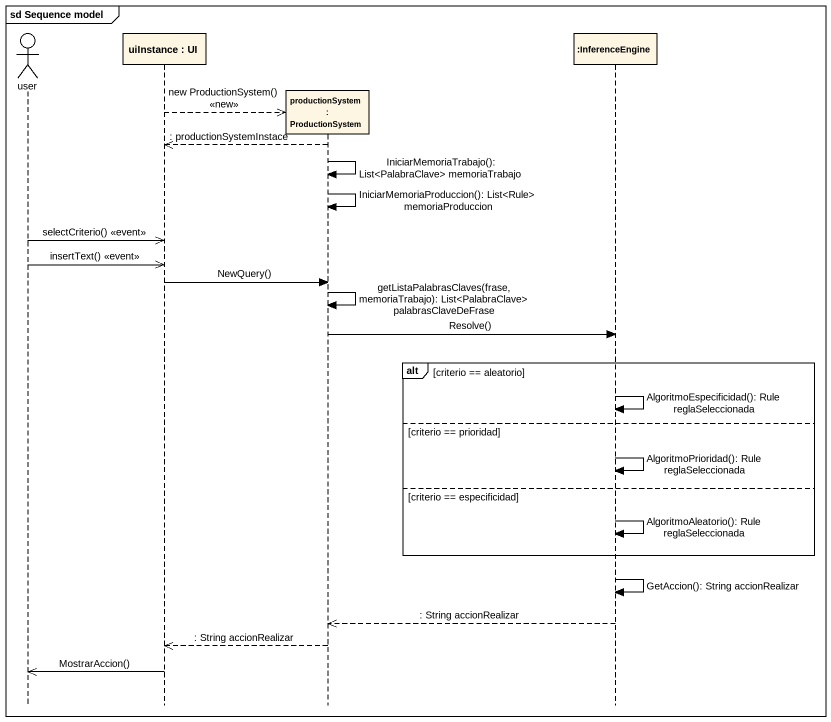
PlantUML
@startuml
mainframe sd Sequence model
hide footbox
actor user
participant "uiInstance : UI" as uiInstance_UI
participant "productionSystem : ProductionSystem" as productionSystem
participant ":InferenceEngine" as InferenceEngine

uiInstance_UI -->> productionSystem ** : new ProductionSystem() <<new>>
productionSystem -->> uiInstance_UI : : productionSystemInstace
productionSystem -> productionSystem : IniciarMemoriaTrabajo(): List<PalabraClave> memoriaTrabajo
productionSystem -> productionSystem : IniciarMemoriaProduccion(): List<Rule> memoriaProduccion
user ->> uiInstance_UI : selectCriterio() <<event>>
user ->> uiInstance_UI : insertText() <<event>>
uiInstance_UI -> productionSystem : NewQuery()
productionSystem -> productionSystem : getListaPalabrasClaves(frase, memoriaTrabajo): List<PalabraClave> palabrasClaveDeFrase
productionSystem -> InferenceEngine : Resolve()
alt criterio == aleatorio
  InferenceEngine -> InferenceEngine : AlgoritmoEspecificidad(): Rule reglaSeleccionada
else criterio == prioridad
  InferenceEngine -> InferenceEngine : AlgoritmoPrioridad(): Rule reglaSeleccionada
else criterio == especificidad
  InferenceEngine -> InferenceEngine : AlgoritmoAleatorio(): Rule reglaSeleccionada
end
InferenceEngine -> InferenceEngine : GetAccion(): String accionRealizar
InferenceEngine -->> productionSystem : : String accionRealizar
productionSystem -->> uiInstance_UI : : String accionRealizar
uiInstance_UI ->> user : MostrarAccion()
@enduml
